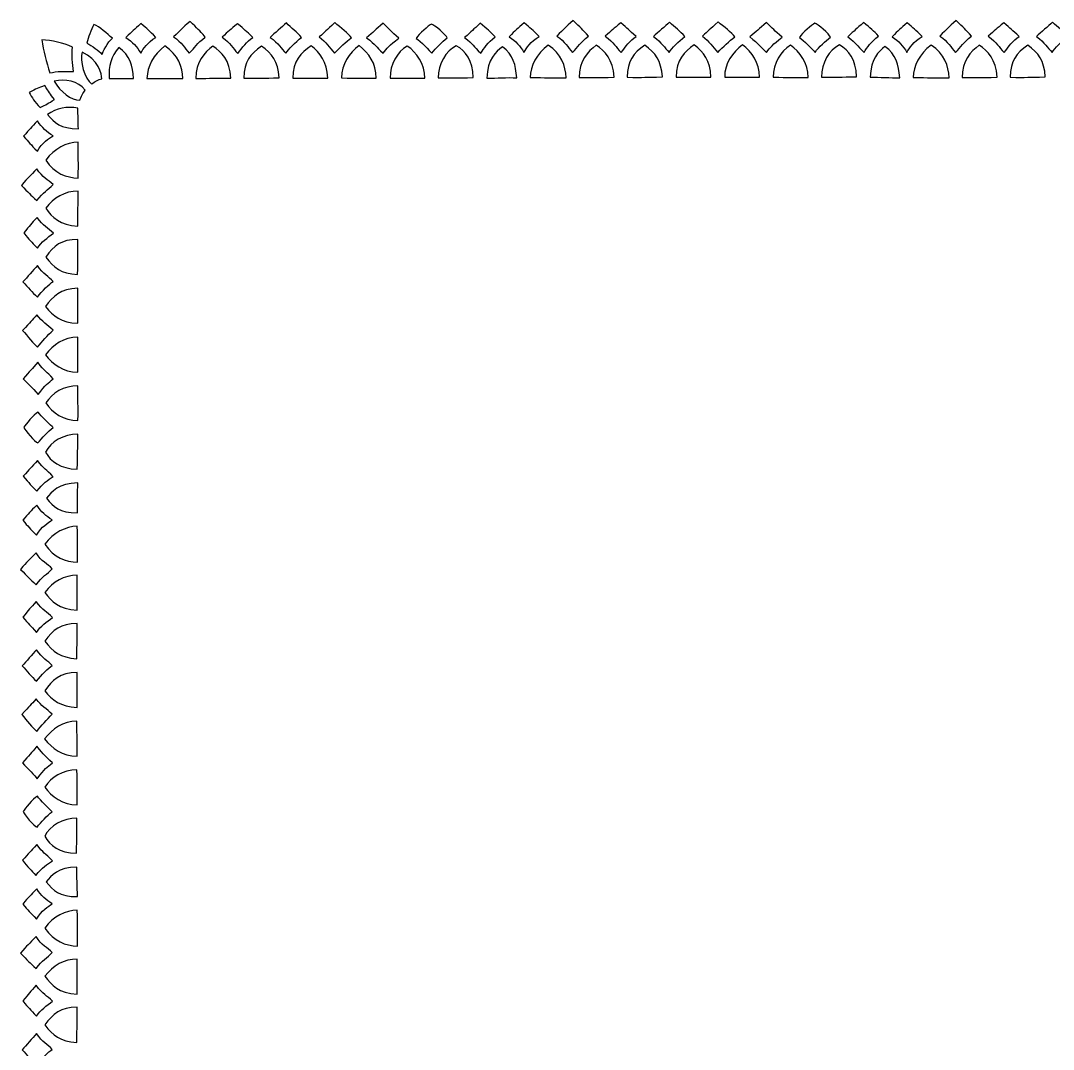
# Model space of a CAD drawing. Header units: centimetres. Extents: x -7.9 to 6.5, y -1.6 to 12.7.
# Drawn here: x -7.73 to -0.67, y 5.51 to 12.55 of the extents above; entities that cross this region are included whole.
import ezdxf

# ---------------------------------------------------------------- set-up
doc = ezdxf.new("R2010")
doc.units = ezdxf.units.CM
doc.header["$MEASUREMENT"] = 0
doc.layers.add('Layer 1', color=7, linetype='Continuous')

msp = doc.modelspace()

# ---------------------------------------------------------------- linework, layer by layer
at = {"layer": 'Layer 1', "color": 218}
for points, knots in [([(-7.22701, 12.52003), (-7.18956, 12.50151), (-7.13706, 12.45928), (-7.10142, 12.42494), (-7.10142, 12.42494), (-7.13091, 12.40256), (-7.16901, 12.32667), (-7.17251, 12.31411), (-7.17251, 12.31411), (-7.19217, 12.34091), (-7.24157, 12.37232), (-7.27498, 12.39258), (-7.27498, 12.39258), (-7.26773, 12.43186), (-7.24559, 12.47988), (-7.22701, 12.52003)], [0, 0, 0, 0, 0.2, 0.2, 0.2, 0.2, 0.4, 0.4, 0.4, 0.4, 0.6, 0.6, 0.6, 0.6, 1, 1, 1, 1]), ([(-6.90607, 12.52548), (-6.86034, 12.48646), (-6.85339, 12.4801), (-6.80337, 12.43105), (-6.80337, 12.43105), (-6.86246, 12.39698), (-6.88963, 12.35228), (-6.90781, 12.32306), (-6.90781, 12.32306), (-6.93392, 12.36761), (-6.96311, 12.39942), (-7.00919, 12.42973), (-7.00919, 12.42973), (-6.96275, 12.47498), (-6.9554, 12.48242), (-6.90606, 12.52548), (-6.90606, 12.52548), (-6.90606, 12.52548), (-6.90607, 12.52548), (-6.90607, 12.52548)], [0, 0, 0, 0, 0.1666667, 0.1666667, 0.1666667, 0.1666667, 0.3333333, 0.3333333, 0.3333333, 0.3333333, 0.5, 0.5, 0.5, 0.5, 0.6666667, 0.6666667, 0.6666667, 0.6666667, 1, 1, 1, 1]), ([(-6.5703, 12.53981), (-6.51959, 12.49028), (-6.50865, 12.48122), (-6.4663, 12.43357), (-6.4663, 12.43357), (-6.52442, 12.38954), (-6.53661, 12.36031), (-6.57553, 12.32296), (-6.57553, 12.32296), (-6.60939, 12.35837), (-6.62321, 12.39567), (-6.68367, 12.43466), (-6.68367, 12.43466), (-6.63096, 12.48274), (-6.62805, 12.49311), (-6.5703, 12.53981)], [0, 0, 0, 0, 0.2, 0.2, 0.2, 0.2, 0.4, 0.4, 0.4, 0.4, 0.6, 0.6, 0.6, 0.6, 1, 1, 1, 1]), ([(-6.24544, 12.52419), (-6.19544, 12.48241), (-6.19148, 12.47663), (-6.141, 12.43063), (-6.141, 12.43063), (-6.18506, 12.40413), (-6.21246, 12.36095), (-6.24347, 12.32089), (-6.24347, 12.32089), (-6.28099, 12.35831), (-6.2903, 12.38985), (-6.35184, 12.43216), (-6.35184, 12.43216), (-6.3044, 12.47642), (-6.29933, 12.48062), (-6.24544, 12.52419)], [0, 0, 0, 0, 0.2, 0.2, 0.2, 0.2, 0.4, 0.4, 0.4, 0.4, 0.6, 0.6, 0.6, 0.6, 1, 1, 1, 1]), ([(-5.91206, 12.52983), (-5.8768, 12.49419), (-5.83907, 12.46737), (-5.80871, 12.43102), (-5.80871, 12.43102), (-5.85004, 12.39768), (-5.89873, 12.35015), (-5.91511, 12.32303), (-5.91511, 12.32303), (-5.94933, 12.35453), (-5.96205, 12.38937), (-6.02325, 12.43102), (-6.02325, 12.43102), (-5.99149, 12.46082), (-5.94282, 12.50028), (-5.91205, 12.52983), (-5.91205, 12.52983), (-5.91205, 12.52983), (-5.91206, 12.52983), (-5.91206, 12.52983)], [0, 0, 0, 0, 0.1666667, 0.1666667, 0.1666667, 0.1666667, 0.3333333, 0.3333333, 0.3333333, 0.3333333, 0.5, 0.5, 0.5, 0.5, 0.6666667, 0.6666667, 0.6666667, 0.6666667, 1, 1, 1, 1]), ([(-5.58131, 12.53177), (-5.54279, 12.49888), (-5.48774, 12.45585), (-5.46619, 12.42903), (-5.46619, 12.42903), (-5.50525, 12.40029), (-5.54651, 12.36092), (-5.58283, 12.32301), (-5.58283, 12.32301), (-5.61792, 12.36275), (-5.64105, 12.3982), (-5.68727, 12.43427), (-5.68727, 12.43427), (-5.64529, 12.47195), (-5.64226, 12.47533), (-5.5813, 12.53177), (-5.5813, 12.53177), (-5.5813, 12.53177), (-5.58131, 12.53177), (-5.58131, 12.53177)], [0, 0, 0, 0, 0.1666667, 0.1666667, 0.1666667, 0.1666667, 0.3333333, 0.3333333, 0.3333333, 0.3333333, 0.5, 0.5, 0.5, 0.5, 0.6666667, 0.6666667, 0.6666667, 0.6666667, 1, 1, 1, 1]), ([(-5.25077, 12.52743), (-5.20509, 12.48525), (-5.19964, 12.4728), (-5.1435, 12.42578), (-5.1435, 12.42578), (-5.21285, 12.37578), (-5.22129, 12.35773), (-5.2512, 12.32217), (-5.2512, 12.32217), (-5.30421, 12.37391), (-5.29756, 12.37578), (-5.36436, 12.42884), (-5.36436, 12.42884), (-5.31535, 12.46875), (-5.30559, 12.48076), (-5.25076, 12.52743), (-5.25076, 12.52743), (-5.25076, 12.52743), (-5.25077, 12.52743), (-5.25077, 12.52743)], [0, 0, 0, 0, 0.1666667, 0.1666667, 0.1666667, 0.1666667, 0.3333333, 0.3333333, 0.3333333, 0.3333333, 0.5, 0.5, 0.5, 0.5, 0.6666667, 0.6666667, 0.6666667, 0.6666667, 1, 1, 1, 1]), ([(-4.92046, 12.52243), (-4.90325, 12.51796), (-4.81707, 12.44582), (-4.81384, 12.42734), (-4.81384, 12.42734), (-4.84662, 12.39858), (-4.89195, 12.35988), (-4.91828, 12.32263), (-4.91828, 12.32263), (-4.92879, 12.33465), (-4.99904, 12.4099), (-5.02468, 12.42406), (-5.02468, 12.42406), (-5.00721, 12.45711), (-4.93911, 12.51057), (-4.92047, 12.52243), (-4.92047, 12.52243), (-4.92047, 12.52243), (-4.92046, 12.52243), (-4.92046, 12.52243)], [0, 0, 0, 0, 0.1666667, 0.1666667, 0.1666667, 0.1666667, 0.3333333, 0.3333333, 0.3333333, 0.3333333, 0.5, 0.5, 0.5, 0.5, 0.6666667, 0.6666667, 0.6666667, 0.6666667, 1, 1, 1, 1]), ([(-4.58709, 12.52743), (-4.54151, 12.48985), (-4.51753, 12.46757), (-4.48418, 12.43474), (-4.48418, 12.43474), (-4.53899, 12.39381), (-4.56058, 12.35807), (-4.58382, 12.32238), (-4.58382, 12.32238), (-4.63656, 12.37321), (-4.63244, 12.3835), (-4.69458, 12.42928), (-4.69458, 12.42928), (-4.64401, 12.47532), (-4.63802, 12.48197), (-4.58709, 12.52743)], [0, 0, 0, 0, 0.2, 0.2, 0.2, 0.2, 0.4, 0.4, 0.4, 0.4, 0.6, 0.6, 0.6, 0.6, 1, 1, 1, 1]), ([(-4.28686, 12.53112), (-4.24113, 12.4921), (-4.23418, 12.48573), (-4.18416, 12.43668), (-4.18416, 12.43668), (-4.24324, 12.40261), (-4.27042, 12.35791), (-4.2886, 12.32869), (-4.2886, 12.32869), (-4.3147, 12.37325), (-4.34389, 12.40505), (-4.38998, 12.43537), (-4.38998, 12.43537), (-4.34354, 12.48061), (-4.33619, 12.48806), (-4.28685, 12.53112), (-4.28685, 12.53112), (-4.28685, 12.53112), (-4.28686, 12.53112), (-4.28686, 12.53112)], [0, 0, 0, 0, 0.1666667, 0.1666667, 0.1666667, 0.1666667, 0.3333333, 0.3333333, 0.3333333, 0.3333333, 0.5, 0.5, 0.5, 0.5, 0.6666667, 0.6666667, 0.6666667, 0.6666667, 1, 1, 1, 1]), ([(-3.95109, 12.54545), (-3.90038, 12.49593), (-3.88944, 12.48687), (-3.84709, 12.43921), (-3.84709, 12.43921), (-3.90521, 12.39518), (-3.9174, 12.36595), (-3.95633, 12.3286), (-3.95633, 12.3286), (-3.99019, 12.36402), (-4.00401, 12.40132), (-4.06447, 12.4403), (-4.06447, 12.4403), (-4.01176, 12.48839), (-4.00884, 12.49876), (-3.9511, 12.54545), (-3.9511, 12.54545), (-3.9511, 12.54545), (-3.95109, 12.54545), (-3.95109, 12.54545)], [0, 0, 0, 0, 0.1666667, 0.1666667, 0.1666667, 0.1666667, 0.3333333, 0.3333333, 0.3333333, 0.3333333, 0.5, 0.5, 0.5, 0.5, 0.6666667, 0.6666667, 0.6666667, 0.6666667, 1, 1, 1, 1]), ([(-3.62622, 12.53048), (-3.57623, 12.4887), (-3.57226, 12.48293), (-3.52179, 12.43692), (-3.52179, 12.43692), (-3.56586, 12.41042), (-3.59324, 12.36724), (-3.62426, 12.32718), (-3.62426, 12.32718), (-3.66177, 12.3646), (-3.67109, 12.39614), (-3.73263, 12.43845), (-3.73263, 12.43845), (-3.6852, 12.48271), (-3.68012, 12.48691), (-3.62623, 12.53048), (-3.62623, 12.53048), (-3.62623, 12.53048), (-3.62622, 12.53048), (-3.62622, 12.53048)], [0, 0, 0, 0, 0.1666667, 0.1666667, 0.1666667, 0.1666667, 0.3333333, 0.3333333, 0.3333333, 0.3333333, 0.5, 0.5, 0.5, 0.5, 0.6666667, 0.6666667, 0.6666667, 0.6666667, 1, 1, 1, 1]), ([(-3.29285, 12.53547), (-3.25759, 12.49983), (-3.21985, 12.47301), (-3.1895, 12.43666), (-3.1895, 12.43666), (-3.23083, 12.40332), (-3.27952, 12.35579), (-3.2959, 12.32867), (-3.2959, 12.32867), (-3.33012, 12.36017), (-3.34284, 12.39501), (-3.40404, 12.43666), (-3.40404, 12.43666), (-3.37228, 12.46646), (-3.32361, 12.50592), (-3.29284, 12.53547), (-3.29284, 12.53547), (-3.29284, 12.53547), (-3.29285, 12.53547), (-3.29285, 12.53547)], [0, 0, 0, 0, 0.1666667, 0.1666667, 0.1666667, 0.1666667, 0.3333333, 0.3333333, 0.3333333, 0.3333333, 0.5, 0.5, 0.5, 0.5, 0.6666667, 0.6666667, 0.6666667, 0.6666667, 1, 1, 1, 1]), ([(-2.9621, 12.53741), (-2.92358, 12.50452), (-2.86853, 12.46171), (-2.84698, 12.43489), (-2.84698, 12.43489), (-2.88604, 12.40615), (-2.9273, 12.36656), (-2.96362, 12.32865), (-2.96362, 12.32865), (-2.99871, 12.36839), (-3.02184, 12.40384), (-3.06806, 12.43992), (-3.06806, 12.43992), (-3.02607, 12.4776), (-3.02306, 12.48098), (-2.96209, 12.53742), (-2.96209, 12.53742), (-2.96209, 12.53742), (-2.9621, 12.53741), (-2.9621, 12.53741)], [0, 0, 0, 0, 0.1666667, 0.1666667, 0.1666667, 0.1666667, 0.3333333, 0.3333333, 0.3333333, 0.3333333, 0.5, 0.5, 0.5, 0.5, 0.6666667, 0.6666667, 0.6666667, 0.6666667, 1, 1, 1, 1]), ([(-2.63156, 12.53307), (-2.58588, 12.49089), (-2.58022, 12.47845), (-2.52408, 12.43142), (-2.52408, 12.43142), (-2.59343, 12.38141), (-2.60187, 12.36337), (-2.63178, 12.3278), (-2.63178, 12.3278), (-2.68479, 12.37955), (-2.67836, 12.38141), (-2.74516, 12.43448), (-2.74516, 12.43448), (-2.69615, 12.47439), (-2.68639, 12.4864), (-2.63156, 12.53307)], [0, 0, 0, 0, 0.2, 0.2, 0.2, 0.2, 0.4, 0.4, 0.4, 0.4, 0.6, 0.6, 0.6, 0.6, 1, 1, 1, 1]), ([(-2.30103, 12.52853), (-2.28382, 12.52406), (-2.19786, 12.45192), (-2.19463, 12.43344), (-2.19463, 12.43344), (-2.22741, 12.40468), (-2.27274, 12.36598), (-2.29907, 12.32873), (-2.29907, 12.32873), (-2.30958, 12.34076), (-2.37983, 12.416), (-2.40547, 12.43016), (-2.40547, 12.43016), (-2.388, 12.46321), (-2.31968, 12.51666), (-2.30104, 12.52853), (-2.30104, 12.52853), (-2.30104, 12.52853), (-2.30103, 12.52853), (-2.30103, 12.52853)], [0, 0, 0, 0, 0.1666667, 0.1666667, 0.1666667, 0.1666667, 0.3333333, 0.3333333, 0.3333333, 0.3333333, 0.5, 0.5, 0.5, 0.5, 0.6666667, 0.6666667, 0.6666667, 0.6666667, 1, 1, 1, 1]), ([(-1.96766, 12.53307), (-1.92208, 12.4955), (-1.8981, 12.47321), (-1.86475, 12.44038), (-1.86475, 12.44038), (-1.91956, 12.39946), (-1.94115, 12.36372), (-1.96439, 12.32802), (-1.96439, 12.32802), (-2.01713, 12.37885), (-2.01322, 12.38935), (-2.07536, 12.43513), (-2.07536, 12.43513), (-2.0248, 12.48117), (-2.01858, 12.48761), (-1.96766, 12.53306), (-1.96766, 12.53306), (-1.96766, 12.53306), (-1.96766, 12.53307), (-1.96766, 12.53307)], [0, 0, 0, 0, 0.1666667, 0.1666667, 0.1666667, 0.1666667, 0.3333333, 0.3333333, 0.3333333, 0.3333333, 0.5, 0.5, 0.5, 0.5, 0.6666667, 0.6666667, 0.6666667, 0.6666667, 1, 1, 1, 1]), ([(-1.66939, 12.53112), (-1.62366, 12.4921), (-1.61693, 12.48573), (-1.56691, 12.43668), (-1.56691, 12.43668), (-1.62599, 12.40261), (-1.65317, 12.35791), (-1.67134, 12.32869), (-1.67134, 12.32869), (-1.69745, 12.37325), (-1.72642, 12.40505), (-1.77251, 12.43537), (-1.77251, 12.43537), (-1.72607, 12.48061), (-1.71872, 12.48806), (-1.66938, 12.53112), (-1.66938, 12.53112), (-1.66938, 12.53112), (-1.66939, 12.53112), (-1.66939, 12.53112)], [0, 0, 0, 0, 0.1666667, 0.1666667, 0.1666667, 0.1666667, 0.3333333, 0.3333333, 0.3333333, 0.3333333, 0.5, 0.5, 0.5, 0.5, 0.6666667, 0.6666667, 0.6666667, 0.6666667, 1, 1, 1, 1]), ([(-1.33384, 12.54545), (-1.28313, 12.49593), (-1.27219, 12.48687), (-1.22984, 12.43921), (-1.22984, 12.43921), (-1.28796, 12.39518), (-1.30015, 12.36595), (-1.33908, 12.3286), (-1.33908, 12.3286), (-1.37294, 12.36402), (-1.38676, 12.40132), (-1.44722, 12.4403), (-1.44722, 12.4403), (-1.39451, 12.48839), (-1.39159, 12.49876), (-1.33385, 12.54545), (-1.33385, 12.54545), (-1.33385, 12.54545), (-1.33384, 12.54545), (-1.33384, 12.54545)], [0, 0, 0, 0, 0.1666667, 0.1666667, 0.1666667, 0.1666667, 0.3333333, 0.3333333, 0.3333333, 0.3333333, 0.5, 0.5, 0.5, 0.5, 0.6666667, 0.6666667, 0.6666667, 0.6666667, 1, 1, 1, 1]), ([(-1.00875, 12.53048), (-0.95876, 12.4887), (-0.95479, 12.48293), (-0.90432, 12.43692), (-0.90432, 12.43692), (-0.94838, 12.41042), (-0.97599, 12.36724), (-1.00701, 12.32718), (-1.00701, 12.32718), (-1.04452, 12.3646), (-1.05384, 12.39614), (-1.11538, 12.43845), (-1.11538, 12.43845), (-1.06794, 12.48271), (-1.06265, 12.48691), (-1.00876, 12.53048), (-1.00876, 12.53048), (-1.00876, 12.53048), (-1.00875, 12.53048), (-1.00875, 12.53048)], [0, 0, 0, 0, 0.1666667, 0.1666667, 0.1666667, 0.1666667, 0.3333333, 0.3333333, 0.3333333, 0.3333333, 0.5, 0.5, 0.5, 0.5, 0.6666667, 0.6666667, 0.6666667, 0.6666667, 1, 1, 1, 1]), ([(-0.6756, 12.53547), (-0.64034, 12.49983), (-0.60238, 12.47301), (-0.57203, 12.43666), (-0.57203, 12.43666), (-0.61336, 12.40332), (-0.66227, 12.35579), (-0.67865, 12.32867), (-0.67865, 12.32867), (-0.71287, 12.36017), (-0.72537, 12.39501), (-0.78658, 12.43666), (-0.78658, 12.43666), (-0.75482, 12.46646), (-0.70637, 12.50592), (-0.6756, 12.53547)], [0, 0, 0, 0, 0.2, 0.2, 0.2, 0.2, 0.4, 0.4, 0.4, 0.4, 0.6, 0.6, 0.6, 0.6, 1, 1, 1, 1]), ([(-7.58393, 12.41532), (-7.51363, 12.40903), (-7.4375, 12.39419), (-7.3731, 12.36417), (-7.3731, 12.36417), (-7.37928, 12.30894), (-7.37529, 12.25353), (-7.36724, 12.1976), (-7.36724, 12.1976), (-7.42162, 12.20013), (-7.48473, 12.20013), (-7.52837, 12.1882), (-7.52837, 12.1882), (-7.55184, 12.2621), (-7.57413, 12.33826), (-7.58396, 12.41532), (-7.58396, 12.41532), (-7.58396, 12.41532), (-7.58393, 12.41532), (-7.58393, 12.41532)], [0, 0, 0, 0, 0.1666667, 0.1666667, 0.1666667, 0.1666667, 0.3333333, 0.3333333, 0.3333333, 0.3333333, 0.5, 0.5, 0.5, 0.5, 0.6666667, 0.6666667, 0.6666667, 0.6666667, 1, 1, 1, 1]), ([(-6.95687, 12.14893), (-7.01205, 12.15159), (-7.06704, 12.14893), (-7.12214, 12.15023), (-7.12214, 12.15023), (-7.12819, 12.23763), (-7.11182, 12.29805), (-7.05673, 12.36292), (-7.05673, 12.36292), (-6.98075, 12.30728), (-6.96335, 12.23895), (-6.95687, 12.14892), (-6.95687, 12.14892), (-6.95687, 12.14892), (-6.95687, 12.14893), (-6.95687, 12.14893)], [0, 0, 0, 0, 0.2, 0.2, 0.2, 0.2, 0.4, 0.4, 0.4, 0.4, 0.6, 0.6, 0.6, 0.6, 1, 1, 1, 1]), ([(-6.74255, 12.37273), (-6.64977, 12.31058), (-6.62333, 12.23096), (-6.6198, 12.1491), (-6.6198, 12.1491), (-6.73624, 12.14845), (-6.75126, 12.1491), (-6.86487, 12.15066), (-6.86487, 12.15066), (-6.86255, 12.23104), (-6.82227, 12.31239), (-6.74256, 12.37276), (-6.74256, 12.37276), (-6.74256, 12.37276), (-6.74255, 12.37273), (-6.74255, 12.37273)], [0, 0, 0, 0, 0.2, 0.2, 0.2, 0.2, 0.4, 0.4, 0.4, 0.4, 0.6, 0.6, 0.6, 0.6, 1, 1, 1, 1]), ([(-6.41376, 12.37208), (-6.35378, 12.3285), (-6.29856, 12.27679), (-6.29231, 12.15239), (-6.29231, 12.15239), (-6.41408, 12.15161), (-6.41553, 12.15116), (-6.53084, 12.15064), (-6.53084, 12.15064), (-6.53174, 12.26083), (-6.47273, 12.32939), (-6.41376, 12.37208)], [0, 0, 0, 0, 0.25, 0.25, 0.25, 0.25, 0.5, 0.5, 0.5, 0.5, 1, 1, 1, 1]), ([(-6.08125, 12.37208), (-6.00987, 12.31742), (-5.96883, 12.26941), (-5.96199, 12.15457), (-5.96199, 12.15457), (-6.07942, 12.15185), (-6.08474, 12.15152), (-6.20182, 12.15237), (-6.20182, 12.15237), (-6.2006, 12.26676), (-6.16045, 12.31631), (-6.08124, 12.37206), (-6.08124, 12.37206), (-6.08124, 12.37206), (-6.08125, 12.37208), (-6.08125, 12.37208)], [0, 0, 0, 0, 0.2, 0.2, 0.2, 0.2, 0.4, 0.4, 0.4, 0.4, 0.6, 0.6, 0.6, 0.6, 1, 1, 1, 1]), ([(-5.74353, 12.37403), (-5.67786, 12.32221), (-5.63544, 12.26722), (-5.62972, 12.15259), (-5.62972, 12.15259), (-5.75288, 12.15149), (-5.7627, 12.15324), (-5.86825, 12.15259), (-5.86825, 12.15259), (-5.8667, 12.27002), (-5.81291, 12.32563), (-5.74353, 12.37403)], [0, 0, 0, 0, 0.25, 0.25, 0.25, 0.25, 0.5, 0.5, 0.5, 0.5, 1, 1, 1, 1]), ([(-5.41495, 12.37532), (-5.34997, 12.32394), (-5.29764, 12.25464), (-5.29743, 12.15278), (-5.29743, 12.15278), (-5.40986, 12.15279), (-5.4187, 12.15278), (-5.53596, 12.15369), (-5.53596, 12.15369), (-5.53686, 12.24889), (-5.48203, 12.32109), (-5.41495, 12.37535), (-5.41495, 12.37535), (-5.41495, 12.37535), (-5.41495, 12.37532), (-5.41495, 12.37532)], [0, 0, 0, 0, 0.2, 0.2, 0.2, 0.2, 0.4, 0.4, 0.4, 0.4, 0.6, 0.6, 0.6, 0.6, 1, 1, 1, 1]), ([(-5.08659, 12.37208), (-5.02066, 12.32936), (-4.96595, 12.24732), (-4.96602, 12.15173), (-4.96602, 12.15173), (-5.08135, 12.15056), (-5.0912, 12.15173), (-5.20368, 12.15264), (-5.20368, 12.15264), (-5.20368, 12.24862), (-5.15407, 12.33068), (-5.08659, 12.37212), (-5.08659, 12.37212), (-5.08659, 12.37212), (-5.08659, 12.37208), (-5.08659, 12.37208)], [0, 0, 0, 0, 0.2, 0.2, 0.2, 0.2, 0.4, 0.4, 0.4, 0.4, 0.6, 0.6, 0.6, 0.6, 1, 1, 1, 1]), ([(-4.75083, 12.37338), (-4.68748, 12.33769), (-4.63836, 12.27405), (-4.63484, 12.15609), (-4.63484, 12.15609), (-4.75369, 12.15324), (-4.76009, 12.15356), (-4.87424, 12.1535), (-4.87424, 12.1535), (-4.8736, 12.24865), (-4.82261, 12.33975), (-4.75083, 12.3734), (-4.75083, 12.3734), (-4.75083, 12.3734), (-4.75083, 12.37338), (-4.75083, 12.37338)], [0, 0, 0, 0, 0.2, 0.2, 0.2, 0.2, 0.4, 0.4, 0.4, 0.4, 0.6, 0.6, 0.6, 0.6, 1, 1, 1, 1]), ([(-4.33766, 12.15461), (-4.40589, 12.15876), (-4.47316, 12.15182), (-4.5413, 12.15305), (-4.5413, 12.15305), (-4.53905, 12.285), (-4.47989, 12.33182), (-4.43621, 12.36728), (-4.43621, 12.36728), (-4.36099, 12.31201), (-4.34404, 12.24377), (-4.33766, 12.15459), (-4.33766, 12.15459), (-4.33766, 12.15459), (-4.33766, 12.15461), (-4.33766, 12.15461)], [0, 0, 0, 0, 0.2, 0.2, 0.2, 0.2, 0.4, 0.4, 0.4, 0.4, 0.6, 0.6, 0.6, 0.6, 1, 1, 1, 1]), ([(-4.12333, 12.37882), (-4.03055, 12.31667), (-4.00412, 12.23705), (-4.00058, 12.15519), (-4.00058, 12.15519), (-4.11702, 12.15454), (-4.13205, 12.15519), (-4.24565, 12.15675), (-4.24565, 12.15675), (-4.24333, 12.23713), (-4.20305, 12.31848), (-4.12333, 12.37885), (-4.12333, 12.37885), (-4.12333, 12.37885), (-4.12333, 12.37882), (-4.12333, 12.37882)], [0, 0, 0, 0, 0.2, 0.2, 0.2, 0.2, 0.4, 0.4, 0.4, 0.4, 0.6, 0.6, 0.6, 0.6, 1, 1, 1, 1]), ([(-3.79432, 12.37792), (-3.73434, 12.33434), (-3.67912, 12.28263), (-3.67287, 12.15822), (-3.67287, 12.15822), (-3.79464, 12.15744), (-3.79631, 12.15699), (-3.91162, 12.15647), (-3.91162, 12.15647), (-3.91252, 12.26666), (-3.85329, 12.33522), (-3.79432, 12.37791), (-3.79432, 12.37791), (-3.79432, 12.37791), (-3.79432, 12.37792), (-3.79432, 12.37792)], [0, 0, 0, 0, 0.2, 0.2, 0.2, 0.2, 0.4, 0.4, 0.4, 0.4, 0.6, 0.6, 0.6, 0.6, 1, 1, 1, 1]), ([(-3.46204, 12.37792), (-3.39065, 12.32325), (-3.34962, 12.27525), (-3.34278, 12.16041), (-3.34278, 12.16041), (-3.46022, 12.15769), (-3.46553, 12.15736), (-3.58262, 12.15821), (-3.58262, 12.15821), (-3.5814, 12.2726), (-3.54125, 12.32216), (-3.46204, 12.37791), (-3.46204, 12.37791), (-3.46204, 12.37791), (-3.46204, 12.37792), (-3.46204, 12.37792)], [0, 0, 0, 0, 0.2, 0.2, 0.2, 0.2, 0.4, 0.4, 0.4, 0.4, 0.6, 0.6, 0.6, 0.6, 1, 1, 1, 1]), ([(-3.12431, 12.38012), (-3.05864, 12.3283), (-3.01622, 12.27331), (-3.0105, 12.15868), (-3.0105, 12.15868), (-3.13366, 12.15758), (-3.14348, 12.15933), (-3.24903, 12.15868), (-3.24903, 12.15868), (-3.24748, 12.27611), (-3.19368, 12.33172), (-3.12431, 12.38012)], [0, 0, 0, 0, 0.25, 0.25, 0.25, 0.25, 0.5, 0.5, 0.5, 0.5, 1, 1, 1, 1]), ([(-2.79552, 12.38122), (-2.73054, 12.32984), (-2.67843, 12.26054), (-2.67822, 12.15868), (-2.67822, 12.15868), (-2.79065, 12.15869), (-2.79949, 12.15863), (-2.91675, 12.15978), (-2.91675, 12.15978), (-2.91765, 12.25498), (-2.86261, 12.32696), (-2.79552, 12.38122)], [0, 0, 0, 0, 0.25, 0.25, 0.25, 0.25, 0.5, 0.5, 0.5, 0.5, 1, 1, 1, 1]), ([(-2.46717, 12.37792), (-2.40123, 12.3352), (-2.34653, 12.25316), (-2.34659, 12.15757), (-2.34659, 12.15757), (-2.46193, 12.1564), (-2.47199, 12.15757), (-2.58447, 12.15848), (-2.58447, 12.15848), (-2.58447, 12.25446), (-2.53464, 12.33652), (-2.46717, 12.37796), (-2.46717, 12.37796), (-2.46717, 12.37796), (-2.46717, 12.37792), (-2.46717, 12.37792)], [0, 0, 0, 0, 0.2, 0.2, 0.2, 0.2, 0.4, 0.4, 0.4, 0.4, 0.6, 0.6, 0.6, 0.6, 1, 1, 1, 1]), ([(-2.13161, 12.37947), (-2.06826, 12.34378), (-2.01914, 12.28014), (-2.01562, 12.16218), (-2.01562, 12.16218), (-2.13447, 12.15933), (-2.14087, 12.15965), (-2.25502, 12.15959), (-2.25502, 12.15959), (-2.25438, 12.25474), (-2.20339, 12.34584), (-2.13162, 12.37949), (-2.13162, 12.37949), (-2.13162, 12.37949), (-2.13161, 12.37947), (-2.13161, 12.37947)], [0, 0, 0, 0, 0.2, 0.2, 0.2, 0.2, 0.4, 0.4, 0.4, 0.4, 0.6, 0.6, 0.6, 0.6, 1, 1, 1, 1]), ([(-1.72019, 12.1546), (-1.78761, 12.15531), (-1.85468, 12.15894), (-1.92209, 12.15875), (-1.92209, 12.15875), (-1.9199, 12.28646), (-1.86454, 12.33438), (-1.82136, 12.36947), (-1.82136, 12.36947), (-1.74474, 12.31357), (-1.72681, 12.24535), (-1.72019, 12.15459), (-1.72019, 12.15459), (-1.72019, 12.15459), (-1.72019, 12.1546), (-1.72019, 12.1546)], [0, 0, 0, 0, 0.2, 0.2, 0.2, 0.2, 0.4, 0.4, 0.4, 0.4, 0.6, 0.6, 0.6, 0.6, 1, 1, 1, 1]), ([(-1.50608, 12.37882), (-1.4133, 12.31667), (-1.38665, 12.23705), (-1.38311, 12.15519), (-1.38311, 12.15519), (-1.49955, 12.15454), (-1.51458, 12.15519), (-1.62818, 12.15675), (-1.62818, 12.15675), (-1.62586, 12.23713), (-1.5858, 12.31848), (-1.50608, 12.37885), (-1.50608, 12.37885), (-1.50608, 12.37885), (-1.50608, 12.37882), (-1.50608, 12.37882)], [0, 0, 0, 0, 0.2, 0.2, 0.2, 0.2, 0.4, 0.4, 0.4, 0.4, 0.6, 0.6, 0.6, 0.6, 1, 1, 1, 1]), ([(-1.17707, 12.37792), (-1.11709, 12.33434), (-1.06187, 12.28263), (-1.05562, 12.15822), (-1.05562, 12.15822), (-1.17739, 12.15744), (-1.17884, 12.15699), (-1.29415, 12.15647), (-1.29415, 12.15647), (-1.29505, 12.26666), (-1.23604, 12.33522), (-1.17707, 12.37791), (-1.17707, 12.37791), (-1.17707, 12.37791), (-1.17707, 12.37792), (-1.17707, 12.37792)], [0, 0, 0, 0, 0.2, 0.2, 0.2, 0.2, 0.4, 0.4, 0.4, 0.4, 0.6, 0.6, 0.6, 0.6, 1, 1, 1, 1]), ([(-0.84479, 12.37792), (-0.7734, 12.32325), (-0.73237, 12.27525), (-0.72553, 12.16041), (-0.72553, 12.16041), (-0.84296, 12.15769), (-0.84828, 12.15736), (-0.96536, 12.15821), (-0.96536, 12.15821), (-0.96414, 12.2726), (-0.924, 12.32216), (-0.84479, 12.37791), (-0.84479, 12.37791), (-0.84479, 12.37791), (-0.84479, 12.37792), (-0.84479, 12.37792)], [0, 0, 0, 0, 0.2, 0.2, 0.2, 0.2, 0.4, 0.4, 0.4, 0.4, 0.6, 0.6, 0.6, 0.6, 1, 1, 1, 1]), ([(-7.30856, 12.33035), (-7.19744, 12.28151), (-7.17331, 12.17942), (-7.17338, 12.14804), (-7.17338, 12.14804), (-7.19472, 12.14148), (-7.22402, 12.13101), (-7.24097, 12.11219), (-7.24097, 12.11219), (-7.29679, 12.14558), (-7.32121, 12.27373), (-7.30856, 12.33035)], [0, 0, 0, 0, 0.25, 0.25, 0.25, 0.25, 0.5, 0.5, 0.5, 0.5, 1, 1, 1, 1]), ([(-7.28697, 12.06999), (-7.2993, 12.05583), (-7.31796, 12.02273), (-7.32316, 12.00092), (-7.32316, 12.00092), (-7.38266, 12.00299), (-7.456, 12.05671), (-7.49955, 12.13164), (-7.49955, 12.13164), (-7.42229, 12.14776), (-7.3367, 12.13585), (-7.28697, 12.06999)], [0, 0, 0, 0, 0.25, 0.25, 0.25, 0.25, 0.5, 0.5, 0.5, 0.5, 1, 1, 1, 1]), ([(-7.56278, 12.10126), (-7.53559, 12.05613), (-7.52957, 12.04818), (-7.49781, 12.00595), (-7.49781, 12.00595), (-7.54092, 11.97946), (-7.55196, 11.97309), (-7.59527, 11.95086), (-7.59527, 11.95086), (-7.63188, 11.99184), (-7.65121, 12.01993), (-7.66963, 12.05513), (-7.66963, 12.05513), (-7.61961, 12.07997), (-7.60955, 12.08446), (-7.56279, 12.10126), (-7.56279, 12.10126), (-7.56279, 12.10126), (-7.56278, 12.10126), (-7.56278, 12.10126)], [0, 0, 0, 0, 0.1666667, 0.1666667, 0.1666667, 0.1666667, 0.3333333, 0.3333333, 0.3333333, 0.3333333, 0.5, 0.5, 0.5, 0.5, 0.6666667, 0.6666667, 0.6666667, 0.6666667, 1, 1, 1, 1]), ([(-7.33777, 11.94649), (-7.3352, 11.90009), (-7.33442, 11.85353), (-7.33384, 11.80702), (-7.33384, 11.80702), (-7.46013, 11.80702), (-7.49434, 11.84655), (-7.5449, 11.90451), (-7.5449, 11.90451), (-7.4841, 11.94484), (-7.40918, 11.96331), (-7.33778, 11.94649), (-7.33778, 11.94649), (-7.33778, 11.94649), (-7.33777, 11.94649), (-7.33777, 11.94649)], [0, 0, 0, 0, 0.2, 0.2, 0.2, 0.2, 0.4, 0.4, 0.4, 0.4, 0.6, 0.6, 0.6, 0.6, 1, 1, 1, 1]), ([(-7.61249, 11.85951), (-7.58226, 11.8133), (-7.55054, 11.78404), (-7.50609, 11.75786), (-7.50609, 11.75786), (-7.53524, 11.73963), (-7.57981, 11.71239), (-7.6138, 11.65315), (-7.6138, 11.65315), (-7.66272, 11.70329), (-7.66907, 11.71026), (-7.70799, 11.75611), (-7.70799, 11.75611), (-7.66504, 11.80557), (-7.65761, 11.81295), (-7.61248, 11.85951), (-7.61248, 11.85951), (-7.61248, 11.85951), (-7.61249, 11.85951), (-7.61249, 11.85951)], [0, 0, 0, 0, 0.1666667, 0.1666667, 0.1666667, 0.1666667, 0.3333333, 0.3333333, 0.3333333, 0.3333333, 0.5, 0.5, 0.5, 0.5, 0.6666667, 0.6666667, 0.6666667, 0.6666667, 1, 1, 1, 1]), ([(-7.33559, 11.71483), (-7.33372, 11.60094), (-7.33347, 11.58587), (-7.33404, 11.46913), (-7.33404, 11.46913), (-7.41568, 11.4727), (-7.4951, 11.49918), (-7.55709, 11.5922), (-7.55709, 11.5922), (-7.49687, 11.67213), (-7.41574, 11.71251), (-7.33557, 11.71483), (-7.33557, 11.71483), (-7.33557, 11.71483), (-7.33559, 11.71483), (-7.33559, 11.71483)], [0, 0, 0, 0, 0.2, 0.2, 0.2, 0.2, 0.4, 0.4, 0.4, 0.4, 0.6, 0.6, 0.6, 0.6, 1, 1, 1, 1]), ([(-7.61751, 11.53319), (-7.57862, 11.47257), (-7.54142, 11.45871), (-7.50609, 11.42477), (-7.50609, 11.42477), (-7.54334, 11.38574), (-7.5725, 11.37352), (-7.61642, 11.31525), (-7.61642, 11.31525), (-7.66395, 11.35771), (-7.67298, 11.36868), (-7.72238, 11.41952), (-7.72238, 11.41952), (-7.6758, 11.47741), (-7.66547, 11.48034), (-7.61751, 11.53319)], [0, 0, 0, 0, 0.2, 0.2, 0.2, 0.2, 0.4, 0.4, 0.4, 0.4, 0.6, 0.6, 0.6, 0.6, 1, 1, 1, 1]), ([(-7.33537, 11.37998), (-7.33601, 11.26437), (-7.33634, 11.26292), (-7.33711, 11.14084), (-7.33711, 11.14084), (-7.46119, 11.14713), (-7.51276, 11.20246), (-7.55624, 11.2626), (-7.55624, 11.2626), (-7.5032, 11.3353), (-7.42665, 11.3804), (-7.33537, 11.37998)], [0, 0, 0, 0, 0.25, 0.25, 0.25, 0.25, 0.5, 0.5, 0.5, 0.5, 1, 1, 1, 1]), ([(-7.61533, 11.20054), (-7.57313, 11.13885), (-7.54168, 11.1295), (-7.50435, 11.0919), (-7.50435, 11.0919), (-7.5443, 11.0608), (-7.58738, 11.03333), (-7.6138, 10.98916), (-7.6138, 10.98916), (-7.65969, 11.03977), (-7.66545, 11.04374), (-7.70712, 11.09387), (-7.70712, 11.09387), (-7.66366, 11.14791), (-7.65948, 11.15299), (-7.61533, 11.20055), (-7.61533, 11.20055), (-7.61533, 11.20055), (-7.61533, 11.20054), (-7.61533, 11.20054)], [0, 0, 0, 0, 0.1666667, 0.1666667, 0.1666667, 0.1666667, 0.3333333, 0.3333333, 0.3333333, 0.3333333, 0.5, 0.5, 0.5, 0.5, 0.6666667, 0.6666667, 0.6666667, 0.6666667, 1, 1, 1, 1]), ([(-7.33712, 11.05017), (-7.33622, 10.93277), (-7.33648, 10.92744), (-7.33931, 10.80971), (-7.33931, 10.80971), (-7.45385, 10.81658), (-7.50172, 10.85771), (-7.55626, 10.92928), (-7.55626, 10.92928), (-7.50065, 11.00869), (-7.45123, 11.04893), (-7.33713, 11.05016), (-7.33713, 11.05016), (-7.33713, 11.05016), (-7.33712, 11.05017), (-7.33712, 11.05017)], [0, 0, 0, 0, 0.2, 0.2, 0.2, 0.2, 0.4, 0.4, 0.4, 0.4, 0.6, 0.6, 0.6, 0.6, 1, 1, 1, 1]), ([(-7.6138, 10.87117), (-7.57225, 10.8098), (-7.53751, 10.79705), (-7.50609, 10.76274), (-7.50609, 10.76274), (-7.53314, 10.74632), (-7.58055, 10.6975), (-7.6138, 10.65607), (-7.6138, 10.65607), (-7.65005, 10.68649), (-7.6768, 10.72433), (-7.71235, 10.75968), (-7.71235, 10.75968), (-7.68287, 10.79054), (-7.64352, 10.83932), (-7.6138, 10.87117)], [0, 0, 0, 0, 0.2, 0.2, 0.2, 0.2, 0.4, 0.4, 0.4, 0.4, 0.6, 0.6, 0.6, 0.6, 1, 1, 1, 1]), ([(-7.33712, 10.71577), (-7.33776, 10.60995), (-7.33602, 10.6001), (-7.33712, 10.47662), (-7.33712, 10.47662), (-7.45145, 10.48239), (-7.5063, 10.52489), (-7.55799, 10.59073), (-7.55799, 10.59073), (-7.50971, 10.66028), (-7.45424, 10.71419), (-7.33712, 10.71577)], [0, 0, 0, 0, 0.25, 0.25, 0.25, 0.25, 0.5, 0.5, 0.5, 0.5, 1, 1, 1, 1]), ([(-7.61707, 10.53436), (-7.58108, 10.48802), (-7.54573, 10.46483), (-7.50609, 10.42965), (-7.50609, 10.42965), (-7.5439, 10.39323), (-7.58317, 10.35186), (-7.61184, 10.3127), (-7.61184, 10.3127), (-7.6386, 10.3343), (-7.68151, 10.38951), (-7.71432, 10.42812), (-7.71432, 10.42812), (-7.65803, 10.48924), (-7.65466, 10.49227), (-7.61708, 10.53436), (-7.61708, 10.53436), (-7.61708, 10.53436), (-7.61707, 10.53436), (-7.61707, 10.53436)], [0, 0, 0, 0, 0.1666667, 0.1666667, 0.1666667, 0.1666667, 0.3333333, 0.3333333, 0.3333333, 0.3333333, 0.5, 0.5, 0.5, 0.5, 0.6666667, 0.6666667, 0.6666667, 0.6666667, 1, 1, 1, 1]), ([(-7.33799, 10.38268), (-7.33683, 10.26511), (-7.33715, 10.25625), (-7.33709, 10.14353), (-7.33709, 10.14353), (-7.43869, 10.14353), (-7.50781, 10.1962), (-7.55905, 10.26135), (-7.55905, 10.26135), (-7.50492, 10.32861), (-7.43292, 10.38356), (-7.33796, 10.38267), (-7.33796, 10.38267), (-7.33796, 10.38267), (-7.33799, 10.38268), (-7.33799, 10.38268)], [0, 0, 0, 0, 0.2, 0.2, 0.2, 0.2, 0.4, 0.4, 0.4, 0.4, 0.6, 0.6, 0.6, 0.6, 1, 1, 1, 1]), ([(-7.61162, 10.21066), (-7.55869, 10.14369), (-7.55684, 10.15035), (-7.50522, 10.09721), (-7.50522, 10.09721), (-7.5407, 10.06722), (-7.55869, 10.05875), (-7.60857, 9.98922), (-7.60857, 9.98922), (-7.65548, 10.04551), (-7.66788, 10.05097), (-7.70995, 10.09677), (-7.70995, 10.09677), (-7.6634, 10.15174), (-7.65143, 10.16152), (-7.61162, 10.21066)], [0, 0, 0, 0, 0.2, 0.2, 0.2, 0.2, 0.4, 0.4, 0.4, 0.4, 0.6, 0.6, 0.6, 0.6, 1, 1, 1, 1]), ([(-7.33734, 10.04958), (-7.33657, 9.93681), (-7.33535, 9.92694), (-7.33644, 9.81131), (-7.33644, 9.81131), (-7.43177, 9.81131), (-7.51361, 9.86609), (-7.55622, 9.93219), (-7.55622, 9.93219), (-7.51488, 9.99984), (-7.43304, 10.04982), (-7.33731, 10.04958), (-7.33731, 10.04958), (-7.33731, 10.04958), (-7.33734, 10.04958), (-7.33734, 10.04958)], [0, 0, 0, 0, 0.2, 0.2, 0.2, 0.2, 0.4, 0.4, 0.4, 0.4, 0.6, 0.6, 0.6, 0.6, 1, 1, 1, 1]), ([(-7.60726, 9.87014), (-7.59314, 9.84443), (-7.51809, 9.774), (-7.5061, 9.76346), (-7.5061, 9.76346), (-7.54325, 9.73707), (-7.58185, 9.69162), (-7.61054, 9.65875), (-7.61054, 9.65875), (-7.62897, 9.66199), (-7.70094, 9.7484), (-7.70538, 9.76564), (-7.70538, 9.76564), (-7.69354, 9.78433), (-7.64023, 9.85262), (-7.60726, 9.87013), (-7.60726, 9.87013), (-7.60726, 9.87013), (-7.60726, 9.87014), (-7.60726, 9.87014)], [0, 0, 0, 0, 0.1666667, 0.1666667, 0.1666667, 0.1666667, 0.3333333, 0.3333333, 0.3333333, 0.3333333, 0.5, 0.5, 0.5, 0.5, 0.6666667, 0.6666667, 0.6666667, 0.6666667, 1, 1, 1, 1]), ([(-7.33821, 9.71933), (-7.33821, 9.60488), (-7.33821, 9.59846), (-7.34085, 9.47931), (-7.34085, 9.47931), (-7.4585, 9.48281), (-7.52197, 9.53209), (-7.55757, 9.5956), (-7.55757, 9.5956), (-7.524, 9.66756), (-7.43314, 9.71878), (-7.33824, 9.71933), (-7.33824, 9.71933), (-7.33824, 9.71933), (-7.33821, 9.71933), (-7.33821, 9.71933)], [0, 0, 0, 0, 0.2, 0.2, 0.2, 0.2, 0.4, 0.4, 0.4, 0.4, 0.6, 0.6, 0.6, 0.6, 1, 1, 1, 1]), ([(-7.61206, 9.53923), (-7.5664, 9.47693), (-7.55613, 9.48106), (-7.50544, 9.42818), (-7.50544, 9.42818), (-7.54104, 9.40488), (-7.5767, 9.38323), (-7.61751, 9.32828), (-7.61751, 9.32828), (-7.65025, 9.36172), (-7.67247, 9.38576), (-7.70995, 9.43146), (-7.70995, 9.43146), (-7.66462, 9.48252), (-7.65798, 9.48853), (-7.61206, 9.53923)], [0, 0, 0, 0, 0.2, 0.2, 0.2, 0.2, 0.4, 0.4, 0.4, 0.4, 0.6, 0.6, 0.6, 0.6, 1, 1, 1, 1]), ([(-7.33973, 9.18138), (-7.467, 9.18138), (-7.50066, 9.22148), (-7.55187, 9.28019), (-7.55187, 9.28019), (-7.51651, 9.32399), (-7.4698, 9.38332), (-7.3382, 9.38556), (-7.3382, 9.38556), (-7.3382, 9.31748), (-7.34058, 9.24947), (-7.33975, 9.18139), (-7.33975, 9.18139), (-7.33975, 9.18139), (-7.33973, 9.18138), (-7.33973, 9.18138)], [0, 0, 0, 0, 0.2, 0.2, 0.2, 0.2, 0.4, 0.4, 0.4, 0.4, 0.6, 0.6, 0.6, 0.6, 1, 1, 1, 1]), ([(-7.61817, 9.23388), (-7.58793, 9.18767), (-7.5562, 9.1584), (-7.51177, 9.13223), (-7.51177, 9.13223), (-7.54091, 9.114), (-7.5855, 9.08676), (-7.61947, 9.02752), (-7.61947, 9.02752), (-7.66839, 9.07767), (-7.67475, 9.08464), (-7.71366, 9.13048), (-7.71366, 9.13048), (-7.67071, 9.17994), (-7.66329, 9.18732), (-7.61817, 9.23388)], [0, 0, 0, 0, 0.2, 0.2, 0.2, 0.2, 0.4, 0.4, 0.4, 0.4, 0.6, 0.6, 0.6, 0.6, 1, 1, 1, 1]), ([(-7.34126, 9.08919), (-7.33939, 8.97529), (-7.33914, 8.96023), (-7.33971, 8.84349), (-7.33971, 8.84349), (-7.42136, 8.84706), (-7.50078, 8.87354), (-7.56276, 8.96656), (-7.56276, 8.96656), (-7.50255, 9.04648), (-7.42142, 9.08687), (-7.34124, 9.08919), (-7.34124, 9.08919), (-7.34124, 9.08919), (-7.34126, 9.08919), (-7.34126, 9.08919)], [0, 0, 0, 0, 0.2, 0.2, 0.2, 0.2, 0.4, 0.4, 0.4, 0.4, 0.6, 0.6, 0.6, 0.6, 1, 1, 1, 1]), ([(-7.62317, 8.90756), (-7.58428, 8.84694), (-7.54708, 8.83308), (-7.51176, 8.79913), (-7.51176, 8.79913), (-7.54902, 8.76011), (-7.57817, 8.74788), (-7.62208, 8.68961), (-7.62208, 8.68961), (-7.66961, 8.73208), (-7.67865, 8.74304), (-7.72805, 8.79388), (-7.72805, 8.79388), (-7.68148, 8.85178), (-7.67113, 8.8547), (-7.62317, 8.90755), (-7.62317, 8.90755), (-7.62317, 8.90755), (-7.62317, 8.90756), (-7.62317, 8.90756)], [0, 0, 0, 0, 0.1666667, 0.1666667, 0.1666667, 0.1666667, 0.3333333, 0.3333333, 0.3333333, 0.3333333, 0.5, 0.5, 0.5, 0.5, 0.6666667, 0.6666667, 0.6666667, 0.6666667, 1, 1, 1, 1]), ([(-7.34104, 8.75435), (-7.34168, 8.63874), (-7.34201, 8.63707), (-7.34278, 8.51498), (-7.34278, 8.51498), (-7.46686, 8.52127), (-7.51843, 8.5766), (-7.5619, 8.63675), (-7.5619, 8.63675), (-7.50888, 8.70947), (-7.43236, 8.75477), (-7.34103, 8.75435), (-7.34103, 8.75435), (-7.34103, 8.75435), (-7.34104, 8.75435), (-7.34104, 8.75435)], [0, 0, 0, 0, 0.2, 0.2, 0.2, 0.2, 0.4, 0.4, 0.4, 0.4, 0.6, 0.6, 0.6, 0.6, 1, 1, 1, 1]), ([(-7.621, 8.5749), (-7.5788, 8.51321), (-7.54734, 8.50387), (-7.51002, 8.46626), (-7.51002, 8.46626), (-7.54997, 8.43516), (-7.59304, 8.4077), (-7.61947, 8.36352), (-7.61947, 8.36352), (-7.66536, 8.41413), (-7.67113, 8.41811), (-7.71279, 8.46823), (-7.71279, 8.46823), (-7.66934, 8.52226), (-7.66515, 8.52735), (-7.621, 8.5749)], [0, 0, 0, 0, 0.2, 0.2, 0.2, 0.2, 0.4, 0.4, 0.4, 0.4, 0.6, 0.6, 0.6, 0.6, 1, 1, 1, 1]), ([(-7.34279, 8.42453), (-7.34189, 8.30713), (-7.34215, 8.3018), (-7.34498, 8.18407), (-7.34498, 8.18407), (-7.45952, 8.19093), (-7.5074, 8.23207), (-7.56193, 8.30364), (-7.56193, 8.30364), (-7.50633, 8.38305), (-7.4569, 8.42329), (-7.34281, 8.42452), (-7.34281, 8.42452), (-7.34281, 8.42452), (-7.34279, 8.42453), (-7.34279, 8.42453)], [0, 0, 0, 0, 0.2, 0.2, 0.2, 0.2, 0.4, 0.4, 0.4, 0.4, 0.6, 0.6, 0.6, 0.6, 1, 1, 1, 1]), ([(-7.61947, 8.24552), (-7.57793, 8.18416), (-7.54318, 8.1714), (-7.51177, 8.1371), (-7.51177, 8.1371), (-7.53882, 8.12068), (-7.58622, 8.07186), (-7.61947, 8.03042), (-7.61947, 8.03042), (-7.65573, 8.06085), (-7.68248, 8.09868), (-7.71802, 8.13404), (-7.71802, 8.13404), (-7.68855, 8.1649), (-7.64919, 8.21368), (-7.61947, 8.24552)], [0, 0, 0, 0, 0.2, 0.2, 0.2, 0.2, 0.4, 0.4, 0.4, 0.4, 0.6, 0.6, 0.6, 0.6, 1, 1, 1, 1]), ([(-7.34257, 8.09013), (-7.34321, 7.98431), (-7.34147, 7.97447), (-7.34257, 7.85099), (-7.34257, 7.85099), (-7.4569, 7.8567), (-7.51175, 7.89926), (-7.56344, 7.9651), (-7.56344, 7.9651), (-7.51516, 8.03465), (-7.45969, 8.08856), (-7.34257, 8.09013)], [0, 0, 0, 0, 0.25, 0.25, 0.25, 0.25, 0.5, 0.5, 0.5, 0.5, 1, 1, 1, 1]), ([(-7.62274, 7.90872), (-7.58675, 7.86238), (-7.5514, 7.83919), (-7.51176, 7.80401), (-7.51176, 7.80401), (-7.54957, 7.76759), (-7.58905, 7.72622), (-7.61772, 7.68706), (-7.61772, 7.68706), (-7.64448, 7.70866), (-7.68718, 7.76387), (-7.71998, 7.80248), (-7.71998, 7.80248), (-7.6637, 7.8636), (-7.66033, 7.86662), (-7.62274, 7.90872)], [0, 0, 0, 0, 0.2, 0.2, 0.2, 0.2, 0.4, 0.4, 0.4, 0.4, 0.6, 0.6, 0.6, 0.6, 1, 1, 1, 1]), ([(-7.34366, 7.75703), (-7.3425, 7.63947), (-7.34256, 7.6306), (-7.34256, 7.51789), (-7.34256, 7.51789), (-7.44416, 7.51789), (-7.51328, 7.57034), (-7.56451, 7.63549), (-7.56451, 7.63549), (-7.51039, 7.70275), (-7.4386, 7.75792), (-7.34364, 7.75703), (-7.34364, 7.75703), (-7.34364, 7.75703), (-7.34366, 7.75703), (-7.34366, 7.75703)], [0, 0, 0, 0, 0.2, 0.2, 0.2, 0.2, 0.4, 0.4, 0.4, 0.4, 0.6, 0.6, 0.6, 0.6, 1, 1, 1, 1]), ([(-7.61729, 7.58502), (-7.56436, 7.51805), (-7.5625, 7.52449), (-7.51089, 7.47135), (-7.51089, 7.47135), (-7.54636, 7.44136), (-7.56435, 7.43289), (-7.61423, 7.36336), (-7.61423, 7.36336), (-7.66114, 7.41965), (-7.67355, 7.42533), (-7.71561, 7.47113), (-7.71561, 7.47113), (-7.66906, 7.5261), (-7.65709, 7.53588), (-7.61728, 7.58502), (-7.61728, 7.58502), (-7.61728, 7.58502), (-7.61729, 7.58502), (-7.61729, 7.58502)], [0, 0, 0, 0, 0.1666667, 0.1666667, 0.1666667, 0.1666667, 0.3333333, 0.3333333, 0.3333333, 0.3333333, 0.5, 0.5, 0.5, 0.5, 0.6666667, 0.6666667, 0.6666667, 0.6666667, 1, 1, 1, 1]), ([(-7.34301, 7.42394), (-7.34217, 7.31117), (-7.34095, 7.30108), (-7.34211, 7.18545), (-7.34211, 7.18545), (-7.43745, 7.18545), (-7.51928, 7.24023), (-7.56189, 7.30633), (-7.56189, 7.30633), (-7.52055, 7.37398), (-7.43871, 7.42418), (-7.34299, 7.42393), (-7.34299, 7.42393), (-7.34299, 7.42393), (-7.34301, 7.42394), (-7.34301, 7.42394)], [0, 0, 0, 0, 0.2, 0.2, 0.2, 0.2, 0.4, 0.4, 0.4, 0.4, 0.6, 0.6, 0.6, 0.6, 1, 1, 1, 1]), ([(-7.61293, 7.2445), (-7.5988, 7.21879), (-7.52376, 7.14836), (-7.51176, 7.13782), (-7.51176, 7.13782), (-7.54891, 7.11142), (-7.58751, 7.06597), (-7.61619, 7.03311), (-7.61619, 7.03311), (-7.63462, 7.03635), (-7.7066, 7.12253), (-7.71103, 7.13978), (-7.71103, 7.13978), (-7.6992, 7.15847), (-7.64589, 7.22697), (-7.61292, 7.24449), (-7.61292, 7.24449), (-7.61292, 7.24449), (-7.61293, 7.2445), (-7.61293, 7.2445)], [0, 0, 0, 0, 0.1666667, 0.1666667, 0.1666667, 0.1666667, 0.3333333, 0.3333333, 0.3333333, 0.3333333, 0.5, 0.5, 0.5, 0.5, 0.6666667, 0.6666667, 0.6666667, 0.6666667, 1, 1, 1, 1]), ([(-7.34388, 7.0937), (-7.34388, 6.97925), (-7.34388, 6.97283), (-7.34652, 6.85368), (-7.34652, 6.85368), (-7.46417, 6.85725), (-7.52764, 6.90646), (-7.56325, 6.96997), (-7.56325, 6.96997), (-7.52968, 7.04193), (-7.43881, 7.09314), (-7.3439, 7.0937), (-7.3439, 7.0937), (-7.3439, 7.0937), (-7.34388, 7.0937), (-7.34388, 7.0937)], [0, 0, 0, 0, 0.2, 0.2, 0.2, 0.2, 0.4, 0.4, 0.4, 0.4, 0.6, 0.6, 0.6, 0.6, 1, 1, 1, 1]), ([(-7.61794, 6.91359), (-7.57229, 6.85129), (-7.5618, 6.8552), (-7.51111, 6.80232), (-7.51111, 6.80232), (-7.54671, 6.77902), (-7.58236, 6.75737), (-7.62318, 6.70242), (-7.62318, 6.70242), (-7.65592, 6.73586), (-7.67814, 6.75991), (-7.71562, 6.8056), (-7.71562, 6.8056), (-7.67029, 6.85666), (-7.66387, 6.86289), (-7.61794, 6.91359)], [0, 0, 0, 0, 0.2, 0.2, 0.2, 0.2, 0.4, 0.4, 0.4, 0.4, 0.6, 0.6, 0.6, 0.6, 1, 1, 1, 1]), ([(-7.33973, 6.5575), (-7.46878, 6.5575), (-7.50159, 6.59885), (-7.55406, 6.65893), (-7.55406, 6.65893), (-7.51906, 6.70222), (-7.47127, 6.75776), (-7.34388, 6.75992), (-7.34388, 6.75992), (-7.34504, 6.69242), (-7.34085, 6.62499), (-7.33976, 6.5575), (-7.33976, 6.5575), (-7.33976, 6.5575), (-7.33973, 6.5575), (-7.33973, 6.5575)], [0, 0, 0, 0, 0.2, 0.2, 0.2, 0.2, 0.4, 0.4, 0.4, 0.4, 0.6, 0.6, 0.6, 0.6, 1, 1, 1, 1]), ([(-7.61817, 6.60998), (-7.58793, 6.56377), (-7.5562, 6.53472), (-7.51177, 6.50855), (-7.51177, 6.50855), (-7.54091, 6.49032), (-7.5855, 6.46307), (-7.61947, 6.40384), (-7.61947, 6.40384), (-7.66839, 6.45399), (-7.67475, 6.46074), (-7.71366, 6.50658), (-7.71366, 6.50658), (-7.67071, 6.55604), (-7.66329, 6.56342), (-7.61817, 6.60998)], [0, 0, 0, 0, 0.2, 0.2, 0.2, 0.2, 0.4, 0.4, 0.4, 0.4, 0.6, 0.6, 0.6, 0.6, 1, 1, 1, 1]), ([(-7.34126, 6.4653), (-7.33939, 6.3514), (-7.33914, 6.33634), (-7.33971, 6.2196), (-7.33971, 6.2196), (-7.42136, 6.22317), (-7.50078, 6.24987), (-7.56276, 6.34289), (-7.56276, 6.34289), (-7.50255, 6.42282), (-7.42142, 6.46298), (-7.34124, 6.4653), (-7.34124, 6.4653), (-7.34124, 6.4653), (-7.34126, 6.4653), (-7.34126, 6.4653)], [0, 0, 0, 0, 0.2, 0.2, 0.2, 0.2, 0.4, 0.4, 0.4, 0.4, 0.6, 0.6, 0.6, 0.6, 1, 1, 1, 1]), ([(-7.62317, 6.28389), (-7.58428, 6.22327), (-7.54708, 6.20941), (-7.51176, 6.17546), (-7.51176, 6.17546), (-7.54902, 6.13644), (-7.57817, 6.12421), (-7.62208, 6.06595), (-7.62208, 6.06595), (-7.66961, 6.10841), (-7.67865, 6.11938), (-7.72805, 6.17022), (-7.72805, 6.17022), (-7.68148, 6.22812), (-7.67113, 6.23104), (-7.62317, 6.28389)], [0, 0, 0, 0, 0.2, 0.2, 0.2, 0.2, 0.4, 0.4, 0.4, 0.4, 0.6, 0.6, 0.6, 0.6, 1, 1, 1, 1]), ([(-7.34104, 6.13045), (-7.34168, 6.01484), (-7.34201, 6.01339), (-7.34278, 5.89131), (-7.34278, 5.89131), (-7.46686, 5.8976), (-7.51843, 5.95293), (-7.5619, 6.01307), (-7.5619, 6.01307), (-7.50888, 6.08577), (-7.43231, 6.13087), (-7.34103, 6.13045), (-7.34103, 6.13045), (-7.34103, 6.13045), (-7.34104, 6.13045), (-7.34104, 6.13045)], [0, 0, 0, 0, 0.2, 0.2, 0.2, 0.2, 0.4, 0.4, 0.4, 0.4, 0.6, 0.6, 0.6, 0.6, 1, 1, 1, 1]), ([(-7.621, 5.95123), (-7.5788, 5.88954), (-7.54734, 5.8802), (-7.51002, 5.84259), (-7.51002, 5.84259), (-7.54997, 5.81149), (-7.59304, 5.78381), (-7.61947, 5.73963), (-7.61947, 5.73963), (-7.66536, 5.79024), (-7.67113, 5.79421), (-7.71279, 5.84434), (-7.71279, 5.84434), (-7.66934, 5.89838), (-7.66515, 5.90368), (-7.621, 5.95123)], [0, 0, 0, 0, 0.2, 0.2, 0.2, 0.2, 0.4, 0.4, 0.4, 0.4, 0.6, 0.6, 0.6, 0.6, 1, 1, 1, 1]), ([(-7.34279, 5.80086), (-7.34189, 5.68346), (-7.34215, 5.67813), (-7.34498, 5.5604), (-7.34498, 5.5604), (-7.45952, 5.56726), (-7.5074, 5.6084), (-7.56193, 5.67997), (-7.56193, 5.67997), (-7.50633, 5.75938), (-7.4569, 5.79962), (-7.34281, 5.80085), (-7.34281, 5.80085), (-7.34281, 5.80085), (-7.34279, 5.80086), (-7.34279, 5.80086)], [0, 0, 0, 0, 0.2, 0.2, 0.2, 0.2, 0.4, 0.4, 0.4, 0.4, 0.6, 0.6, 0.6, 0.6, 1, 1, 1, 1]), ([(-7.61947, 5.62164), (-7.57793, 5.56027), (-7.54318, 5.54774), (-7.51177, 5.51343), (-7.51177, 5.51343), (-7.53882, 5.49701), (-7.58622, 5.44797), (-7.61947, 5.40654), (-7.61947, 5.40654), (-7.65573, 5.43696), (-7.68248, 5.47502), (-7.71802, 5.51037), (-7.71802, 5.51037), (-7.68855, 5.54123), (-7.64919, 5.58979), (-7.61947, 5.62164)], [0, 0, 0, 0, 0.2, 0.2, 0.2, 0.2, 0.4, 0.4, 0.4, 0.4, 0.6, 0.6, 0.6, 0.6, 1, 1, 1, 1])]:
    msp.add_open_spline(points, degree=3, knots=knots, dxfattribs=at)

doc.saveas('drawing.dxf')
